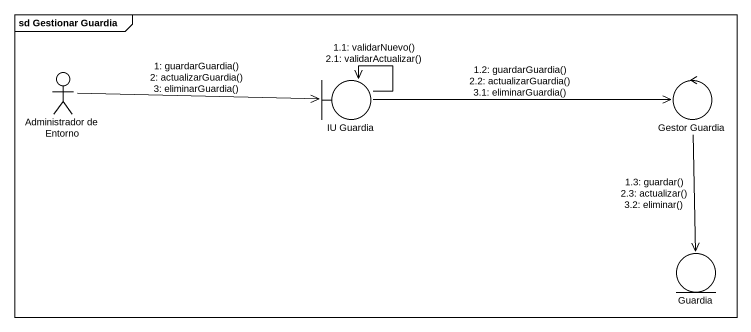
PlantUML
@startuml
mainframe sd Gestionar Guardia
actor "Administrador de Entorno" as Administrador_de_Entorno
boundary "IU Guardia" as IU_Guardia
control "Gestor Guardia" as Gestor_Guardia
entity Guardia
Administrador_de_Entorno -right-> IU_Guardia : 1: guardarGuardia()\n2: actualizarGuardia()\n3: eliminarGuardia()
IU_Guardia --> IU_Guardia : 1.1: validarNuevo()\n2.1: validarActualizar()
IU_Guardia -right-> Gestor_Guardia : 1.2: guardarGuardia()\n2.2: actualizarGuardia()\n3.1: eliminarGuardia()
Gestor_Guardia --> Guardia : 1.3: guardar()\n2.3: actualizar()\n3.2: eliminar()
@enduml
